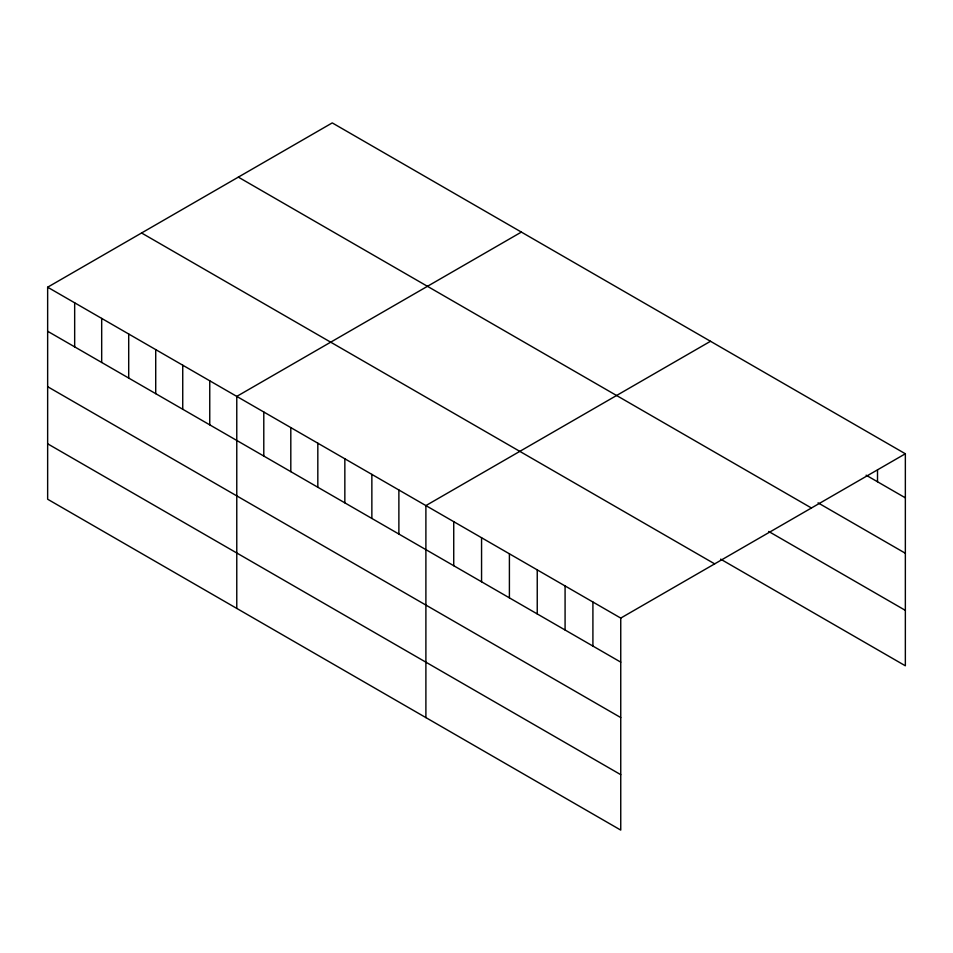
<?xml version="1.0" encoding="UTF-8"?>
<svg xmlns="http://www.w3.org/2000/svg" width="953" height="953" viewBox="0 0 953 953"><rect width="100%" height="100%" fill="white"/><g stroke="black" fill="none" stroke-linecap="round" stroke-linejoin="round"><path stroke-width="1.43" d="M47.65 287.21L620.748 618.092L620.748 830.099L47.65 499.229L47.65 287.21L332.252 122.901L905.35 453.771L905.35 665.79L720.623 559.137M521.374 232.091L236.773 396.4L236.773 608.419M710.497 341.281L425.896 505.59L425.896 717.609M620.748 618.092L905.35 453.771M866.122 475.19L905.35 497.835M818.043 502.85L905.35 553.252M238.333 177.127L811.432 507.997M768.702 531.464L905.35 610.361M141.568 232.985L714.667 563.866M47.65 331.263L620.748 662.144M47.65 386.692L620.748 717.573M47.65 443.8L620.748 774.67M877.51 470.008L877.51 481.753M592.909 602.01L592.909 646.074M565.081 585.94L565.081 630.004M537.242 569.87L537.242 613.935M509.402 553.8L509.402 597.853M481.563 537.73L481.563 581.783M453.735 521.66L453.735 565.713M398.878 489.985L398.878 534.049M371.861 474.391L371.861 518.444M344.843 458.798L344.843 502.85M317.825 443.193L317.825 487.257M290.808 427.599L290.808 471.652M263.79 411.994L263.79 456.058M209.755 380.807L209.755 424.859M182.738 365.202L182.738 409.254M155.72 349.608L155.72 393.66M128.703 334.003L128.703 378.067M101.685 318.409L101.685 362.462M74.668 302.804L74.668 346.868"/></g></svg>
